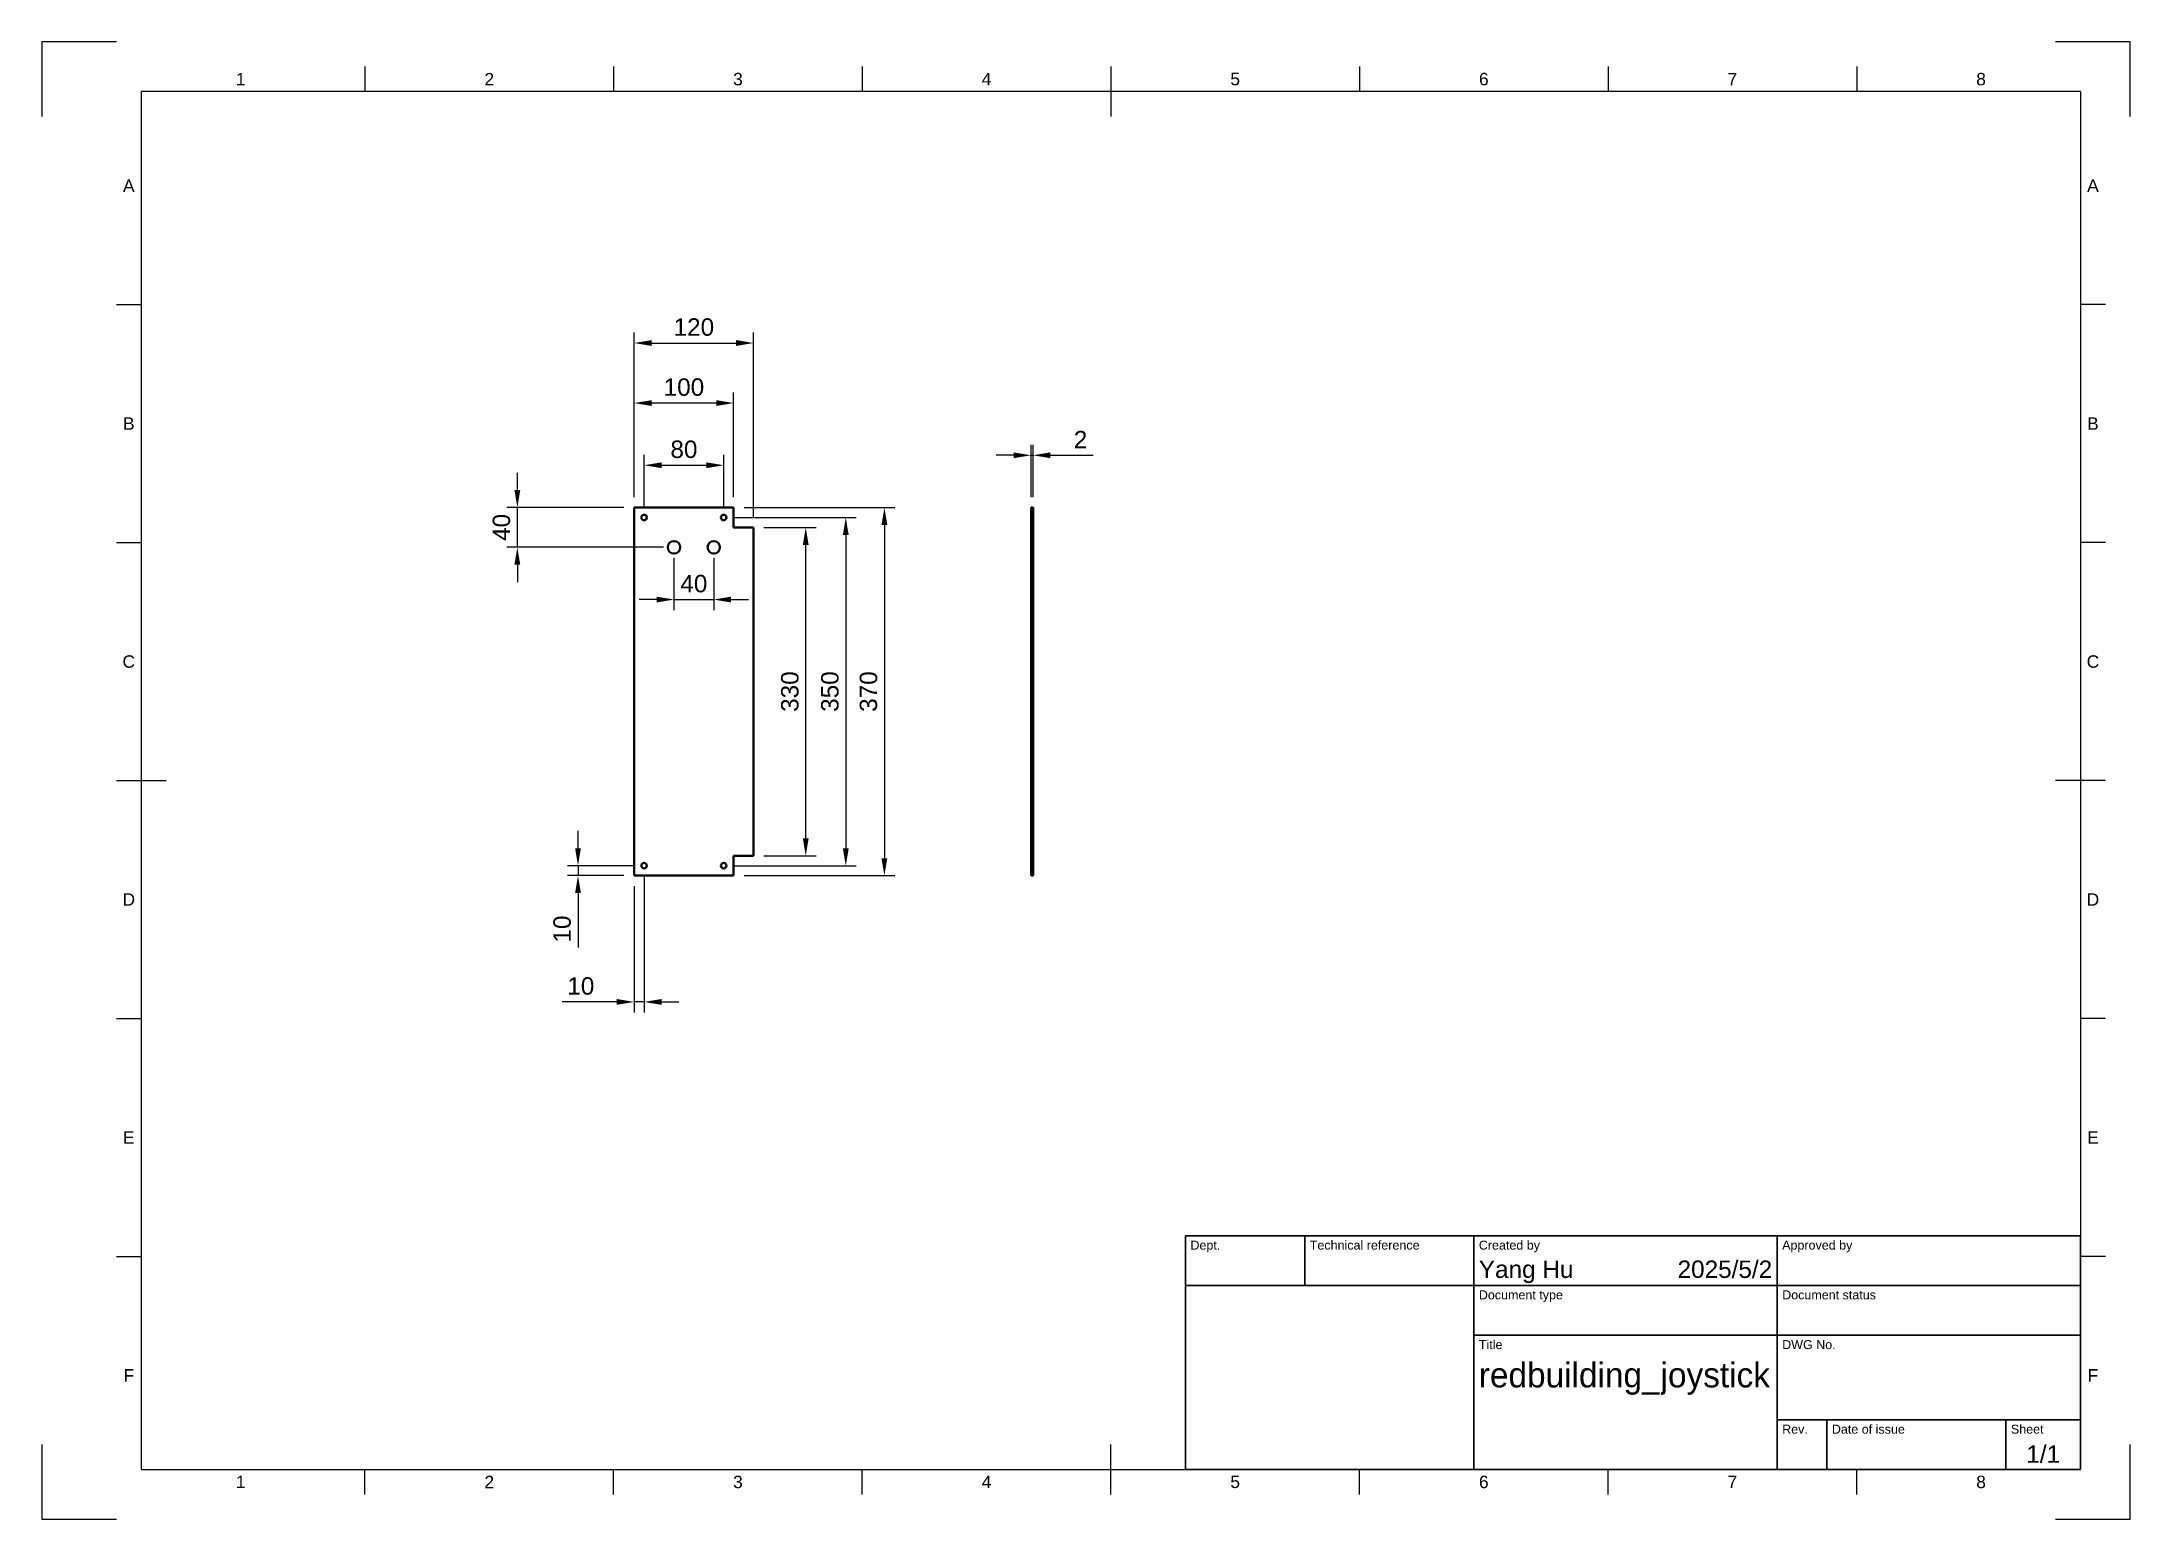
# Model space of a CAD drawing. Header units: millimetres. Extents: x 0 to 420, y 0 to 297.
import ezdxf
from ezdxf.enums import TextEntityAlignment as Align

# ---------------------------------------------------------------- set-up
doc = ezdxf.new("R2010")
doc.units = ezdxf.units.MM
doc.header["$LTSCALE"] = 0.75
doc.linetypes.add('HIDDEN2', pattern=[4.7625, 3.175, -1.5875])
for name, color, linetype, lineweight in [('BORDER', 7, 'Continuous', 25), ('FD_Dimensions', 7, 'Continuous', 25), ('Hidden', 7, 'HIDDEN2', 25), ('TITLEBLOCK', 7, 'Continuous', 35), ('Visible', 7, 'Continuous', 50)]:
    doc.layers.add(name, color=color, linetype=linetype, lineweight=lineweight)
doc.styles.add('FusionTitle', font='arial.ttf')
doc.styles.get("Standard").update_dxf_attribs({"font": 'arial.ttf'})
doc.dimstyles.new('Dim-ISO-25', dxfattribs={"dimtxt": 3.5, "dimasz": 3.5, "dimexe": 2.1, "dimexo": 2.1, "dimgap": 1.4, "dimtad": 1, "dimzin": 12, "dimdsep": 46, "dimtxsty": 'Standard', "dimcen": 0, "dimazin": 3, "dimtp": 0.1, "dimtm": 0.1, "dimtfac": 0.714286, "dimtmove": 0, "dimatfit": 3, "dimfxl": 1, "dimtzin": 12, "dimarcsym": 0})

# ---------------------------------------------------------------- blocks, each defined once
blk = doc.blocks.new('ISO_A3_SHEET')
at = {"layer": 'BORDER'}
for p, q in [((65, 292), (65, 287)), ((115, 292), (115, 287)), ((165, 292), (165, 287)), ((215, 292), (215, 282)), ((265, 292), (265, 287)), ((315, 292), (315, 287)), ((365, 292), (365, 287)), ((410, 287), (20, 287)), ((20, 287), (20, 10)), ((410, 287), (410, 10)), ((15, 244.16666), (20, 244.16666)), ((415, 244.16666), (410, 244.16666)), ((15, 196.33333), (20, 196.33333)), ((415, 196.33333), (410, 196.33333)), ((15, 148.5), (25, 148.5)), ((415, 148.5), (405, 148.5)), ((15, 100.66667), (20, 100.66667)), ((415, 100.66667), (410, 100.66667)), ((15, 52.83334), (20, 52.83334)), ((415, 52.83334), (410, 52.83334)), ((215, 5), (215, 15)), ((20, 10), (410, 10)), ((65, 5), (65, 10)), ((115, 5), (115, 10)), ((165, 5), (165, 10)), ((265, 5), (265, 10)), ((315, 5), (315, 10)), ((365, 5), (365, 10))]:
    blk.add_line(p, q, dxfattribs=at)
at = {"layer": 'Defpoints'}
for p, q in [((15, 297), (0, 297)), ((0, 297), (0, 282)), ((420, 297), (405, 297)), ((420, 282), (420, 297)), ((0, 15), (0, 0)), ((420, 0), (420, 15)), ((0, 0), (15, 0)), ((405, 0), (420, 0))]:
    blk.add_line(p, q, dxfattribs=at)
at = {"layer": 'BORDER', "style": 'FusionTitle'}
for s, p in [('1', (40, 289.5)), ('2', (90, 289.5)), ('3', (140, 289.5)), ('4', (190, 289.5)), ('5', (240, 289.5)), ('6', (290, 289.5)), ('7', (340, 289.5)), ('8', (390, 289.5)), ('A', (17.5, 268.08333)), ('A', (412.5, 268.08333)), ('B', (17.5, 220.25)), ('B', (412.5, 220.25)), ('C', (17.5, 172.41667)), ('C', (412.5, 172.41667)), ('D', (17.5, 124.58334)), ('D', (412.5, 124.58334)), ('E', (17.5, 76.75001)), ('E', (412.5, 76.75001)), ('F', (17.5, 28.91668)), ('F', (412.5, 28.91668)), ('1', (40, 7.5)), ('2', (90, 7.5)), ('3', (140, 7.5)), ('4', (190, 7.5)), ('5', (240, 7.5)), ('6', (290, 7.5)), ('7', (340, 7.5)), ('8', (390, 7.5))]:
    blk.add_text(s, height=2.5, dxfattribs=at).set_placement(p, align=Align.MIDDLE)
blk = doc.blocks.new('ISO_TITLEBLOCK')
at = {"layer": 'TITLEBLOCK'}
for p, q in [((0, 47), (-180, 47)), ((-180, 47), (-180, 0)), ((-156, 37), (-156, 47)), ((-122, 0), (-122, 47)), ((-61, 0), (-61, 47)), ((0, 0), (0, 47)), ((-180, 37), (0, 37)), ((-122, 27), (0, 27)), ((-61, 10), (0, 10)), ((-51, 0), (-51, 10)), ((-15, 0), (-15, 10)), ((-180, 0), (0, 0))]:
    blk.add_line(p, q, dxfattribs=at)
at = {"layer": 'TITLEBLOCK', "style": 'FusionTitle'}
for s, p in [('Dept.', (-179, 46)), ('Technical reference', (-155, 46)), ('Created by', (-121, 46)), ('Approved by', (-60, 46)), ('Document type', (-121, 36)), ('Document status', (-60, 36)), ('Title', (-121, 26)), ('DWG No.', (-60, 26)), ('Rev.', (-60, 9)), ('Date of issue', (-50, 9)), ('Sheet', (-14, 9))]:
    blk.add_text(s, height=1.8, dxfattribs=at).set_placement(p, align=Align.TOP_LEFT)
for tag, height, p in [('DEPT', 3.5, (-179, 42)), ('TECHNICAL_REFERENCE', 3.5, (-155, 42)), ('CREATED_BY', 3.5, (-121, 42)), ('APPROVED_BY', 3.5, (-60, 42)), ('DOCUMENT_TYPE', 3.5, (-121, 32)), ('DOCUMENT_STATUS', 3.5, (-60, 32)), ('TITLE_1', 5, (-121, 21.5)), ('TITLE_2', 5, (-121, 14)), ('TITLE_3', 5, (-121, 6.5)), ('DATE_OF_ISSUE', 3.5, (-50, 5))]:
    blk.add_attdef(tag, text='', height=height, dxfattribs=at).set_placement(p, align=Align.TOP_LEFT)
for tag, p in [('CREATED_DATE', (-62, 42)), ('APPROVED_DATE', (-0.99, 42))]:
    blk.add_attdef(tag, text='', height=3.5, dxfattribs=at).set_placement(p, align=Align.TOP_RIGHT)
for tag, height, p in [('DRAWING_NUMBER', 5, (-30.5, 19.75)), ('REV', 3.5, (-56, 4.85)), ('SHEET', 3.5, (-7.5, 4.85))]:
    blk.add_attdef(tag, text='', height=height, dxfattribs=at).set_placement(p, align=Align.TOP_CENTER)
blk = doc.blocks.new('*D16')
at = {"layer": 'Defpoints', "color": 0, "transparency": 16777216}
for p in [(137.141095, 211.873578), (121.141095, 201.373578), (137.141095, 201.373578)]:
    blk.add_point(p, dxfattribs=at)
at = {"layer": 'FD_Dimensions', "color": 0, "lineweight": -2, "transparency": 16777216}
for p, q in [((121.141095, 203.473578), (121.141095, 213.973578)), ((124.641095, 211.873578), (133.641095, 211.873578)), ((137.141095, 203.473578), (137.141095, 213.973578))]:
    blk.add_line(p, q, dxfattribs=at)
at = {"layer": 'FD_Dimensions', "color": 0, "transparency": 16777216}
for points in [[(124.641095, 212.456911), (124.641095, 211.290245), (121.141095, 211.873578)], [(133.641095, 212.456911), (133.641095, 211.290245), (137.141095, 211.873578)]]:
    blk.add_solid(points, dxfattribs=at)
at = {"layer": 'FD_Dimensions', "color": 0, "transparency": 16777216, "insert": (129.141095, 215.060583), "char_height": 3.5, "attachment_point": 5}
blk.add_mtext('80', dxfattribs=at)
blk = doc.blocks.new('*D17')
at = {"layer": 'Defpoints', "color": 0, "transparency": 16777216}
for p in [(119.141095, 224.373578), (119.141095, 203.373578), (139.141095, 203.373578)]:
    blk.add_point(p, dxfattribs=at)
at = {"layer": 'FD_Dimensions', "color": 0, "lineweight": -2, "transparency": 16777216}
for p, q in [((119.141095, 205.473578), (119.141095, 226.473578)), ((135.641095, 224.373578), (122.641095, 224.373578)), ((139.141095, 205.473578), (139.141095, 226.473578))]:
    blk.add_line(p, q, dxfattribs=at)
at = {"layer": 'FD_Dimensions', "color": 0, "transparency": 16777216}
for points in [[(122.641095, 224.956911), (122.641095, 223.790245), (119.141095, 224.373578)], [(135.641095, 224.956911), (135.641095, 223.790245), (139.141095, 224.373578)]]:
    blk.add_solid(points, dxfattribs=at)
at = {"layer": 'FD_Dimensions', "color": 0, "transparency": 16777216, "insert": (129.141095, 227.560583), "char_height": 3.5, "attachment_point": 5}
blk.add_mtext('100', dxfattribs=at)
blk = doc.blocks.new('*D18')
at = {"layer": 'Defpoints', "color": 0, "transparency": 16777216}
for p in [(143.141095, 236.446938), (119.141095, 203.373578), (143.141095, 199.373578)]:
    blk.add_point(p, dxfattribs=at)
at = {"layer": 'FD_Dimensions', "color": 0, "lineweight": -2, "transparency": 16777216}
for p, q in [((119.141095, 205.473578), (119.141095, 238.546938)), ((122.641095, 236.446938), (139.641095, 236.446938)), ((143.141095, 201.473578), (143.141095, 238.546938))]:
    blk.add_line(p, q, dxfattribs=at)
at = {"layer": 'FD_Dimensions', "color": 0, "transparency": 16777216}
for points in [[(122.641095, 237.030272), (122.641095, 235.863605), (119.141095, 236.446938)], [(139.641095, 237.030272), (139.641095, 235.863605), (143.141095, 236.446938)]]:
    blk.add_solid(points, dxfattribs=at)
at = {"layer": 'FD_Dimensions', "color": 0, "transparency": 16777216, "insert": (131.141095, 239.633944), "char_height": 3.5, "attachment_point": 5}
blk.add_mtext('120', dxfattribs=at)
blk = doc.blocks.new('*D19')
at = {"layer": 'Defpoints', "color": 0, "transparency": 16777216}
for p in [(127.141095, 195.373578), (135.141095, 195.373578), (135.141095, 184.873578)]:
    blk.add_point(p, dxfattribs=at)
at = {"layer": 'FD_Dimensions', "color": 0, "lineweight": -2, "transparency": 16777216}
for p, q in [((127.141095, 193.273578), (127.141095, 182.773578)), ((135.141095, 193.273578), (135.141095, 182.773578)), ((123.641095, 184.873578), (120.141095, 184.873578)), ((127.141095, 184.873578), (135.141095, 184.873578)), ((138.641095, 184.873578), (142.141095, 184.873578))]:
    blk.add_line(p, q, dxfattribs=at)
at = {"layer": 'FD_Dimensions', "color": 0, "transparency": 16777216}
for points in [[(123.641095, 185.456911), (123.641095, 184.290245), (127.141095, 184.873578)], [(138.641095, 185.456911), (138.641095, 184.290245), (135.141095, 184.873578)]]:
    blk.add_solid(points, dxfattribs=at)
at = {"layer": 'FD_Dimensions', "color": 0, "transparency": 16777216, "insert": (131.141095, 188.060583), "char_height": 3.5, "attachment_point": 5}
blk.add_mtext('40', dxfattribs=at)
blk = doc.blocks.new('*D20')
at = {"layer": 'Defpoints', "color": 0, "transparency": 16777216}
for p in [(143.141095, 199.373578), (153.641095, 199.373578), (143.141095, 133.373578)]:
    blk.add_point(p, dxfattribs=at)
at = {"layer": 'FD_Dimensions', "color": 0, "lineweight": -2, "transparency": 16777216}
for p, q in [((145.241095, 199.373578), (155.741095, 199.373578)), ((153.641095, 136.873578), (153.641095, 195.873578)), ((145.241095, 133.373578), (155.741095, 133.373578))]:
    blk.add_line(p, q, dxfattribs=at)
at = {"layer": 'FD_Dimensions', "color": 0, "transparency": 16777216}
for points in [[(153.057761, 195.873578), (154.224428, 195.873578), (153.641095, 199.373578)], [(153.057761, 136.873578), (154.224428, 136.873578), (153.641095, 133.373578)]]:
    blk.add_solid(points, dxfattribs=at)
at = {"layer": 'FD_Dimensions', "color": 0, "transparency": 16777216, "insert": (150.452896, 166.373578), "char_height": 3.5, "attachment_point": 5, "rotation": 90}
blk.add_mtext('330', dxfattribs=at)
blk = doc.blocks.new('*D21')
at = {"layer": 'Defpoints', "color": 0, "transparency": 16777216}
for p in [(139.141095, 203.373578), (139.141095, 129.373578), (169.458144, 129.373578)]:
    blk.add_point(p, dxfattribs=at)
at = {"layer": 'FD_Dimensions', "color": 0, "lineweight": -2, "transparency": 16777216}
for p, q in [((141.241095, 203.373578), (171.558144, 203.373578)), ((169.458144, 199.873578), (169.458144, 132.873578)), ((141.241095, 129.373578), (171.558144, 129.373578))]:
    blk.add_line(p, q, dxfattribs=at)
at = {"layer": 'FD_Dimensions', "color": 0, "transparency": 16777216}
for points in [[(168.87481, 199.873578), (170.041477, 199.873578), (169.458144, 203.373578)], [(168.87481, 132.873578), (170.041477, 132.873578), (169.458144, 129.373578)]]:
    blk.add_solid(points, dxfattribs=at)
at = {"layer": 'FD_Dimensions', "color": 0, "transparency": 16777216, "insert": (166.269945, 166.373578), "char_height": 3.5, "attachment_point": 5, "rotation": 90}
blk.add_mtext('370', dxfattribs=at)
blk = doc.blocks.new('*D22')
at = {"layer": 'Defpoints', "color": 0, "transparency": 16777216}
for p in [(199.341817, 213.873578), (198.941817, 203.373578), (199.341817, 203.373578)]:
    blk.add_point(p, dxfattribs=at)
at = {"layer": 'FD_Dimensions', "color": 0, "lineweight": -2, "transparency": 16777216}
for p, q in [((198.941817, 205.473578), (198.941817, 215.973578)), ((199.341817, 205.473578), (199.341817, 215.973578)), ((195.441817, 213.873578), (191.941817, 213.873578)), ((198.941817, 213.873578), (199.341817, 213.873578)), ((202.841817, 213.873578), (211.46003, 213.873578))]:
    blk.add_line(p, q, dxfattribs=at)
at = {"layer": 'FD_Dimensions', "color": 0, "transparency": 16777216}
for points in [[(195.441817, 214.456911), (195.441817, 213.290245), (198.941817, 213.873578)], [(202.841817, 214.456911), (202.841817, 213.290245), (199.341817, 213.873578)]]:
    blk.add_solid(points, dxfattribs=at)
at = {"layer": 'FD_Dimensions', "color": 0, "transparency": 16777216, "insert": (208.900923, 217.03074), "char_height": 3.5, "attachment_point": 5}
blk.add_mtext('2', dxfattribs=at)
blk = doc.blocks.new('*D23')
at = {"layer": 'Defpoints', "color": 0, "transparency": 16777216}
for p in [(95.641095, 203.373578), (119.141095, 203.373578), (127.141095, 195.373578)]:
    blk.add_point(p, dxfattribs=at)
at = {"layer": 'FD_Dimensions', "color": 0, "lineweight": -2, "transparency": 16777216}
for p, q in [((95.641095, 206.873578), (95.641095, 210.373578)), ((117.041095, 203.373578), (93.541095, 203.373578)), ((95.641095, 195.373578), (95.641095, 203.373578)), ((125.041095, 195.373578), (93.541095, 195.373578)), ((95.641095, 191.873578), (95.641095, 188.373578))]:
    blk.add_line(p, q, dxfattribs=at)
at = {"layer": 'FD_Dimensions', "color": 0, "transparency": 16777216}
for points in [[(95.057761, 206.873578), (96.224428, 206.873578), (95.641095, 203.373578)], [(95.057761, 191.873578), (96.224428, 191.873578), (95.641095, 195.373578)]]:
    blk.add_solid(points, dxfattribs=at)
at = {"layer": 'FD_Dimensions', "color": 0, "transparency": 16777216, "insert": (92.454089, 199.373578), "char_height": 3.5, "attachment_point": 5, "rotation": 90}
blk.add_mtext('40', dxfattribs=at)
blk = doc.blocks.new('*D24')
at = {"layer": 'Defpoints', "color": 0, "transparency": 16777216}
for p in [(137.141095, 201.373578), (137.141095, 131.373578), (161.695036, 131.373578)]:
    blk.add_point(p, dxfattribs=at)
at = {"layer": 'FD_Dimensions', "color": 0, "lineweight": -2, "transparency": 16777216}
for p, q in [((139.241095, 201.373578), (163.795036, 201.373578)), ((161.695036, 197.873578), (161.695036, 134.873578)), ((139.241095, 131.373578), (163.795036, 131.373578))]:
    blk.add_line(p, q, dxfattribs=at)
at = {"layer": 'FD_Dimensions', "color": 0, "transparency": 16777216}
for points in [[(161.111703, 197.873578), (162.27837, 197.873578), (161.695036, 201.373578)], [(161.111703, 134.873578), (162.27837, 134.873578), (161.695036, 131.373578)]]:
    blk.add_solid(points, dxfattribs=at)
at = {"layer": 'FD_Dimensions', "color": 0, "transparency": 16777216, "insert": (158.506837, 166.373578), "char_height": 3.5, "attachment_point": 5, "rotation": 90}
blk.add_mtext('350', dxfattribs=at)
blk = doc.blocks.new('*D25')
at = {"layer": 'Defpoints', "color": 0, "transparency": 16777216}
for p in [(121.141095, 131.373578), (107.839174, 129.373578), (119.141095, 129.373578)]:
    blk.add_point(p, dxfattribs=at)
at = {"layer": 'FD_Dimensions', "color": 0, "lineweight": -2, "transparency": 16777216}
for p, q in [((107.839174, 134.873578), (107.839174, 138.373578)), ((119.041095, 131.373578), (105.739174, 131.373578)), ((107.839174, 131.373578), (107.839174, 129.373578)), ((117.041095, 129.373578), (105.739174, 129.373578)), ((107.839174, 125.873578), (107.839174, 114.901341))]:
    blk.add_line(p, q, dxfattribs=at)
at = {"layer": 'FD_Dimensions', "color": 0, "transparency": 16777216}
for points in [[(107.255841, 134.873578), (108.422507, 134.873578), (107.839174, 131.373578)], [(107.255841, 125.873578), (108.422507, 125.873578), (107.839174, 129.373578)]]:
    blk.add_solid(points, dxfattribs=at)
at = {"layer": 'FD_Dimensions', "color": 0, "transparency": 16777216, "insert": (104.652169, 118.637459), "char_height": 3.5, "attachment_point": 5, "rotation": 90}
blk.add_mtext('10', dxfattribs=at)
blk = doc.blocks.new('*D26')
at = {"layer": 'Defpoints', "color": 0, "transparency": 16777216}
for p in [(121.141095, 131.373578), (119.141095, 129.373578), (119.141095, 103.98774)]:
    blk.add_point(p, dxfattribs=at)
at = {"layer": 'FD_Dimensions', "color": 0, "lineweight": -2, "transparency": 16777216}
for p, q in [((119.141095, 127.273578), (119.141095, 101.88774)), ((121.141095, 129.273578), (121.141095, 101.88774)), ((115.641095, 103.98774), (104.668857, 103.98774)), ((121.141095, 103.98774), (119.141095, 103.98774)), ((124.641095, 103.98774), (128.141095, 103.98774))]:
    blk.add_line(p, q, dxfattribs=at)
at = {"layer": 'FD_Dimensions', "color": 0, "transparency": 16777216}
for points in [[(115.641095, 104.571073), (115.641095, 103.404407), (119.141095, 103.98774)], [(124.641095, 104.571073), (124.641095, 103.404407), (121.141095, 103.98774)]]:
    blk.add_solid(points, dxfattribs=at)
at = {"layer": 'FD_Dimensions', "color": 0, "transparency": 16777216, "insert": (108.404976, 107.174745), "char_height": 3.5, "attachment_point": 5}
blk.add_mtext('10', dxfattribs=at)

msp = doc.modelspace()

# ---------------------------------------------------------------- linework, layer by layer
at = {"layer": 'Hidden', "extrusion": (1, -2e-16, 2.967e-13)}
for p, q in [((199.341817, 201.923578), (198.941817, 201.923578)), ((199.341817, 200.823578), (198.941817, 200.823578)), ((198.941817, 199.373578), (199.341817, 199.373578)), ((199.341817, 196.623578), (198.941817, 196.623578)), ((199.341817, 194.123578), (198.941817, 194.123578)), ((198.941817, 133.373578), (199.341817, 133.373578)), ((199.341817, 131.923578), (198.941817, 131.923578)), ((199.341817, 130.823578), (198.941817, 130.823578))]:
    msp.add_line(p, q, dxfattribs=at)
at = {"layer": 'Visible'}
for p, q in [((139.141095, 203.373578), (119.141095, 203.373578)), ((119.141095, 203.373578), (119.141095, 129.373578)), ((139.141095, 199.373578), (139.141095, 203.373578)), ((143.141095, 199.373578), (139.141095, 199.373578)), ((143.141095, 133.373578), (143.141095, 199.373578)), ((139.141095, 133.373578), (143.141095, 133.373578)), ((139.141095, 129.373578), (139.141095, 133.373578)), ((119.141095, 129.373578), (139.141095, 129.373578))]:
    msp.add_line(p, q, dxfattribs=at)
at = {"layer": 'Visible', "extrusion": (1, -2e-16, 2.967e-13)}
for p, q in [((198.941817, 203.373578), (199.341817, 203.373578)), ((198.941817, 203.373578), (198.941817, 129.373578)), ((199.341817, 203.373578), (199.341817, 129.373578)), ((198.941817, 129.373578), (199.341817, 129.373578))]:
    msp.add_line(p, q, dxfattribs=at)
at = {"layer": 'Visible', "extrusion": (0, 0, -1)}
for centre, radius in [((-121.141095, 201.373578), 0.55), ((-137.141095, 201.373578), 0.55), ((-127.141095, 195.373578), 1.25), ((-135.141095, 195.373578), 1.25), ((-121.141095, 131.373578), 0.55), ((-137.141095, 131.373578), 0.55)]:
    msp.add_circle(centre, radius, dxfattribs=at)

# ---------------------------------------------------------------- block references
at = {"layer": 'BORDER'}
msp.add_blockref('ISO_A3_SHEET', (0, 0), dxfattribs=at)
at = {"layer": 'TITLEBLOCK'}
ref = msp.add_blockref('ISO_TITLEBLOCK', (410, 10), dxfattribs=at)
ref.add_attrib('CREATED_DATE', '2025/5/2', dxfattribs={"height": 3.5, "style": 'FusionTitle'}).set_placement((348, 52), align=Align.TOP_RIGHT)
ref.add_attrib('SHEET', '1/1', dxfattribs={"height": 3.5, "style": 'FusionTitle'}).set_placement((402.5, 14.85), align=Align.TOP_CENTER)
ref.add_attrib('TITLE_1', 'redbuilding_joystick', dxfattribs={"height": 5, "style": 'FusionTitle', "width": 0.960568}).set_placement((289, 31.5), align=Align.TOP_LEFT)
ref.add_attrib('CREATED_BY', 'Yang Hu', dxfattribs={"height": 3.5, "style": 'FusionTitle'}).set_placement((289, 52), align=Align.TOP_LEFT)

# ---------------------------------------------------------------- dimensions: what is measured, and where the dimension line sits
at = {"layer": 'FD_Dimensions'}
for base, p1, p2, picture, middle in [((143.141095, 236.446938), (119.141095, 203.373578), (143.141095, 199.373578), '*D18', (131.141095, 239.633944)), ((119.141095, 103.98774), (121.141095, 131.373578), (119.141095, 129.373578), '*D26', (108.404976, 107.174745))]:
    dim = msp.add_linear_dim(base=base, p1=p1, p2=p2, dimstyle='Dim-ISO-25', override={"dimlfac": 5, "dimclrd": 0, "dimclre": 0}, dxfattribs=at)
    dim.commit()
    dim.dimension.update_dxf_attribs({"geometry": picture, "text_midpoint": middle})
for p1, p2, distance, picture, middle in [((139.141095, 203.373578), (119.141095, 203.373578), -21, '*D17', (129.141095, 227.560583)), ((198.941817, 203.373578), (199.341817, 203.373578), 10.5, '*D22', (208.900923, 217.03074)), ((121.141095, 201.373578), (137.141095, 201.373578), 10.5, '*D16', (129.141095, 215.060583)), ((137.141095, 201.373578), (137.141095, 131.373578), 24.553941, '*D24', (158.506837, 166.373578)), ((143.141095, 133.373578), (143.141095, 199.373578), -10.5, '*D20', (150.452896, 166.373578)), ((127.141095, 195.373578), (135.141095, 195.373578), -10.5, '*D19', (131.141095, 188.060583))]:
    dim = msp.add_aligned_dim(p1=p1, p2=p2, distance=distance, dimstyle='Dim-ISO-25', override={"dimlfac": 5, "dimclrd": 0, "dimclre": 0}, dxfattribs=at)
    dim.commit()
    dim.dimension.update_dxf_attribs({"geometry": picture, "text_midpoint": middle})
for base, p1, p2, angle, picture, middle in [((95.641095, 203.373578), (127.141095, 195.373578), (119.141095, 203.373578), 270, '*D23', (92.454089, 199.373578)), ((169.458144, 129.373578), (139.141095, 203.373578), (139.141095, 129.373578), 270, '*D21', (166.269945, 166.373578)), ((107.839174, 129.373578), (121.141095, 131.373578), (119.141095, 129.373578), 90, '*D25', (104.652169, 118.637459))]:
    dim = msp.add_linear_dim(base=base, p1=p1, p2=p2, angle=angle, dimstyle='Dim-ISO-25', override={"dimlfac": 5, "dimclrd": 0, "dimclre": 0}, dxfattribs=at)
    dim.commit()
    dim.dimension.update_dxf_attribs({"geometry": picture, "text_midpoint": middle})

doc.saveas('drawing.dxf')
